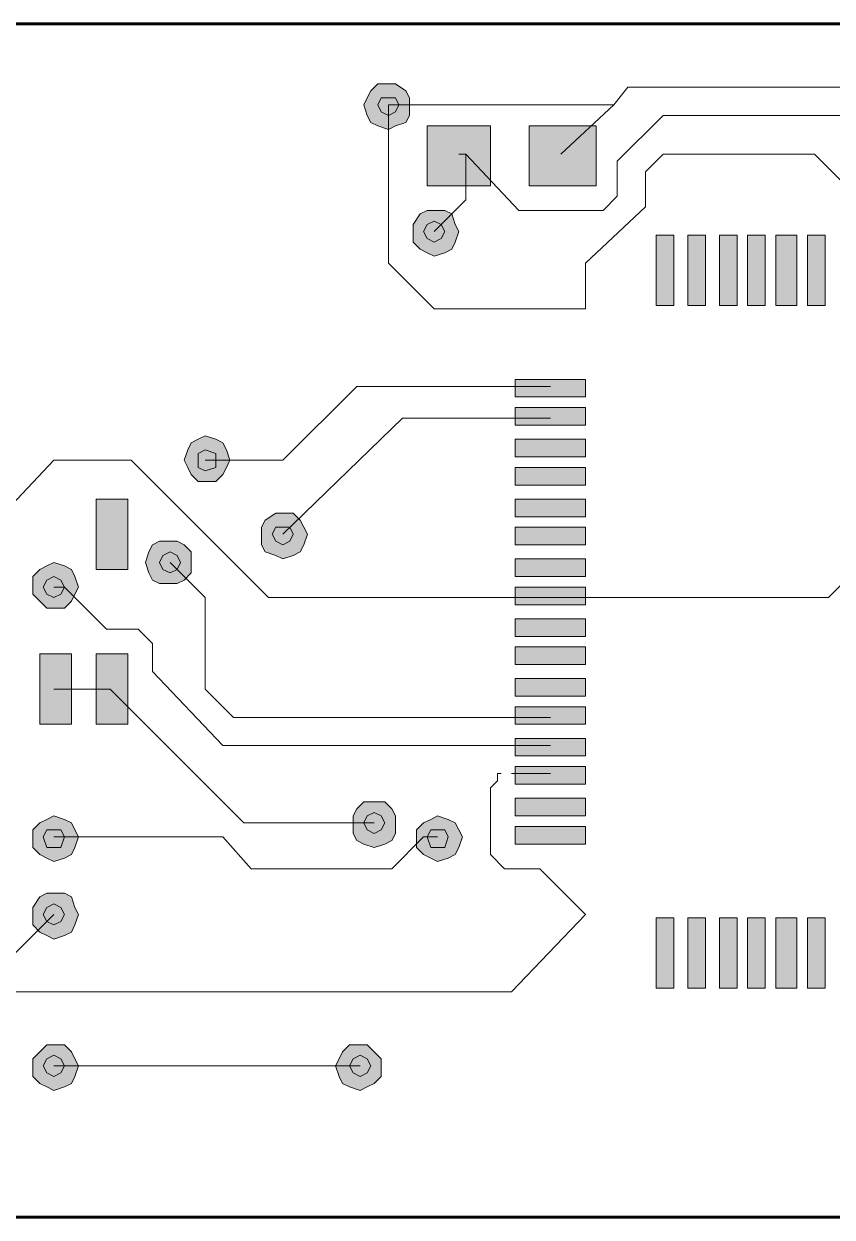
# Model space of a CAD drawing. Header units: millimetres. Extents: x 146 to 808, y 127 to 512.
# Drawn here: x 237 to 313.5, y 399.1 to 512.1 of the extents above; entities that cross this region are included whole.
import ezdxf

# ---------------------------------------------------------------- set-up
doc = ezdxf.new("R2010")
doc.units = ezdxf.units.MM
doc.layers.add('H', color=7, linetype='Continuous', lineweight=100)
doc.layers.add('P', color=250, linetype='Continuous', lineweight=100)

msp = doc.modelspace()

# ---------------------------------------------------------------- hatches: boundary and pattern name
at = {"layer": 'H', "linetype": 'Continuous', "lineweight": 5}
for points in [[(273.51, 504.43), (273.51, 503.43), (273.17, 502.77), (272.17, 502.43), (271.51, 502.1), (270.51, 502.43), (269.84, 502.77), (269.51, 503.43), (269.17, 504.43), (269.51, 505.1), (269.84, 505.77), (270.51, 506.43), (271.51, 506.43), (272.17, 506.43), (273.17, 505.77), (273.51, 505.1)], [(275.17, 502.43), (281.17, 502.43), (281.17, 496.77), (275.17, 496.77)], [(284.84, 502.43), (291.17, 502.43), (291.17, 496.77), (284.84, 496.77)], [(278.17, 492.43), (277.84, 491.43), (277.51, 490.77), (276.84, 490.43), (275.84, 490.1), (275.17, 490.43), (274.51, 490.77), (273.84, 491.43), (273.84, 492.43), (273.84, 493.1), (274.51, 494.1), (275.17, 494.43), (275.84, 494.43), (276.84, 494.43), (277.51, 494.1), (277.84, 493.1)], [(296.84, 492.1), (298.51, 492.1), (298.51, 485.43), (296.84, 485.43)], [(299.84, 492.1), (301.51, 492.1), (301.51, 485.43), (299.84, 485.43)], [(302.84, 492.1), (304.51, 492.1), (304.51, 485.43), (302.84, 485.43)], [(305.51, 492.1), (307.17, 492.1), (307.17, 485.43), (305.51, 485.43)], [(308.17, 492.1), (310.17, 492.1), (310.17, 485.43), (308.17, 485.43)], [(311.17, 492.1), (312.84, 492.1), (312.84, 485.43), (311.17, 485.43)], [(283.51, 478.43), (290.17, 478.43), (290.17, 476.77), (283.51, 476.77)], [(283.51, 475.77), (290.17, 475.77), (290.17, 474.1), (283.51, 474.1)], [(256.51, 470.77), (256.17, 470.1), (255.84, 469.43), (255.17, 468.77), (254.17, 468.77), (253.51, 468.77), (252.84, 469.43), (252.51, 470.1), (252.17, 470.77), (252.51, 471.77), (252.84, 472.43), (253.51, 472.77), (254.17, 473.1), (255.17, 472.77), (255.84, 472.43), (256.17, 471.77)], [(283.51, 472.77), (290.17, 472.77), (290.17, 471.1), (283.51, 471.1)], [(283.51, 470.1), (290.17, 470.1), (290.17, 468.43), (283.51, 468.43)], [(243.84, 467.1), (246.84, 467.1), (246.84, 460.43), (243.84, 460.43)], [(283.51, 467.1), (290.17, 467.1), (290.17, 465.43), (283.51, 465.43)], [(263.84, 463.77), (263.51, 462.77), (263.17, 462.1), (262.51, 461.77), (261.51, 461.43), (260.84, 461.77), (259.84, 462.1), (259.51, 462.77), (259.51, 463.77), (259.51, 464.43), (259.84, 465.1), (260.84, 465.77), (261.51, 465.77), (262.51, 465.77), (263.17, 465.1), (263.51, 464.43)], [(283.51, 464.43), (290.17, 464.43), (290.17, 462.77), (283.51, 462.77)], [(252.84, 461.1), (252.84, 460.1), (252.17, 459.43), (251.51, 459.1), (250.84, 459.1), (249.84, 459.1), (249.17, 459.43), (248.84, 460.1), (248.51, 461.1), (248.84, 462.1), (249.17, 462.77), (249.84, 463.1), (250.84, 463.1), (251.51, 463.1), (252.17, 462.77), (252.84, 462.1)], [(242.17, 458.77), (241.84, 458.1), (241.51, 457.43), (240.84, 456.77), (239.84, 456.77), (239.17, 456.77), (238.51, 457.43), (237.84, 458.1), (237.84, 458.77), (237.84, 459.77), (238.51, 460.43), (239.17, 460.77), (239.84, 461.1), (240.84, 460.77), (241.51, 460.43), (241.84, 459.77)], [(283.51, 461.43), (290.17, 461.43), (290.17, 459.77), (283.51, 459.77)], [(283.51, 458.77), (290.17, 458.77), (290.17, 457.1), (283.51, 457.1)], [(283.51, 455.77), (290.17, 455.77), (290.17, 454.1), (283.51, 454.1)], [(238.51, 452.43), (241.51, 452.43), (241.51, 445.77), (238.51, 445.77)], [(243.84, 452.43), (246.84, 452.43), (246.84, 445.77), (243.84, 445.77)], [(283.51, 453.1), (290.17, 453.1), (290.17, 451.43), (283.51, 451.43)], [(283.51, 450.1), (290.17, 450.1), (290.17, 448.43), (283.51, 448.43)], [(283.51, 447.43), (290.17, 447.43), (290.17, 445.77), (283.51, 445.77)], [(283.51, 444.43), (290.17, 444.43), (290.17, 442.77), (283.51, 442.77)], [(283.51, 441.77), (290.17, 441.77), (290.17, 440.1), (283.51, 440.1)], [(283.51, 438.77), (290.17, 438.77), (290.17, 437.1), (283.51, 437.1)], [(272.17, 436.43), (272.17, 435.43), (271.84, 434.77), (271.17, 434.43), (270.17, 434.1), (269.17, 434.43), (268.51, 434.77), (268.17, 435.43), (268.17, 436.43), (268.17, 437.1), (268.51, 437.77), (269.17, 438.43), (270.17, 438.43), (271.17, 438.43), (271.84, 437.77), (272.17, 437.1)], [(242.17, 435.1), (241.84, 434.1), (241.51, 433.43), (240.84, 433.1), (239.84, 432.77), (239.17, 433.1), (238.51, 433.43), (237.84, 434.1), (237.84, 435.1), (237.84, 435.77), (238.51, 436.43), (239.17, 436.77), (239.84, 437.1), (240.84, 436.77), (241.51, 436.43), (241.84, 435.77)], [(278.51, 435.1), (278.17, 434.1), (277.84, 433.43), (277.17, 433.1), (276.17, 432.77), (275.51, 433.1), (274.84, 433.43), (274.17, 434.1), (274.17, 435.1), (274.17, 435.77), (274.84, 436.43), (275.51, 436.77), (276.17, 437.1), (277.17, 436.77), (277.84, 436.43), (278.17, 435.77)], [(283.51, 436.1), (290.17, 436.1), (290.17, 434.43), (283.51, 434.43)], [(242.17, 427.77), (241.84, 426.77), (241.51, 426.1), (240.84, 425.77), (239.84, 425.43), (239.17, 425.77), (238.51, 426.1), (237.84, 426.77), (237.84, 427.77), (237.84, 428.43), (238.51, 429.43), (239.17, 429.77), (239.84, 429.77), (240.84, 429.77), (241.51, 429.43), (241.84, 428.43)], [(296.84, 427.43), (298.51, 427.43), (298.51, 420.77), (296.84, 420.77)], [(299.84, 427.43), (301.51, 427.43), (301.51, 420.77), (299.84, 420.77)], [(302.84, 427.43), (304.51, 427.43), (304.51, 420.77), (302.84, 420.77)], [(305.51, 427.43), (307.17, 427.43), (307.17, 420.77), (305.51, 420.77)], [(308.17, 427.43), (310.17, 427.43), (310.17, 420.77), (308.17, 420.77)], [(311.17, 427.43), (312.84, 427.43), (312.84, 420.77), (311.17, 420.77)], [(242.17, 413.43), (241.84, 412.43), (241.51, 411.77), (240.84, 411.43), (239.84, 411.1), (239.17, 411.43), (238.51, 411.77), (237.84, 412.43), (237.84, 413.43), (237.84, 414.1), (238.51, 414.77), (239.17, 415.43), (239.84, 415.43), (240.84, 415.43), (241.51, 414.77), (241.84, 414.1)], [(270.84, 413.43), (270.84, 412.43), (270.17, 411.77), (269.51, 411.43), (268.84, 411.1), (267.84, 411.43), (267.17, 411.77), (266.84, 412.43), (266.51, 413.43), (266.84, 414.1), (267.17, 414.77), (267.84, 415.43), (268.84, 415.43), (269.51, 415.43), (270.17, 414.77), (270.84, 414.1)]]:
    msp.add_hatch(color=250, dxfattribs=at).paths.add_polyline_path(points)
h = msp.add_hatch(color=250, dxfattribs=at)
h.set_gradient(color1=(255, 255, 255))
h.paths.add_polyline_path([(272.51, 504.43), (272.17, 503.77), (271.51, 503.43), (270.84, 503.77), (270.51, 504.43), (270.84, 505.1), (271.51, 505.1), (272.17, 505.1)])
h = msp.add_hatch(color=250, dxfattribs=at)
h.set_gradient(color1=(255, 255, 255))
h.paths.add_polyline_path([(276.84, 492.43), (276.51, 491.77), (275.84, 491.43), (275.17, 491.77), (274.84, 492.43), (275.17, 493.1), (275.84, 493.43), (276.51, 493.1)])
h = msp.add_hatch(color=250, dxfattribs=at)
h.set_gradient(color1=(255, 255, 255))
h.paths.add_polyline_path([(255.17, 470.77), (255.17, 470.1), (254.17, 469.77), (253.51, 470.1), (253.51, 470.77), (253.51, 471.43), (254.17, 471.77), (255.17, 471.43)])
h = msp.add_hatch(color=250, dxfattribs=at)
h.set_gradient(color1=(255, 255, 255))
h.paths.add_polyline_path([(262.51, 463.77), (262.17, 463.1), (261.51, 462.77), (260.84, 463.1), (260.51, 463.77), (260.84, 464.43), (261.51, 464.43), (262.17, 464.43)])
h = msp.add_hatch(color=250, dxfattribs=at)
h.set_gradient(color1=(255, 255, 255))
h.paths.add_polyline_path([(251.84, 461.1), (251.51, 460.43), (250.84, 460.1), (250.17, 460.43), (249.84, 461.1), (250.17, 461.77), (250.84, 462.1), (251.51, 461.77)])
h = msp.add_hatch(color=250, dxfattribs=at)
h.set_gradient(color1=(255, 255, 255))
h.paths.add_polyline_path([(240.84, 458.77), (240.51, 458.1), (239.84, 457.77), (239.17, 458.1), (238.84, 458.77), (239.17, 459.43), (239.84, 459.77), (240.51, 459.43)])
h = msp.add_hatch(color=250, dxfattribs=at)
h.set_gradient(color1=(255, 255, 255))
h.paths.add_polyline_path([(271.17, 436.43), (270.84, 435.77), (270.17, 435.43), (269.51, 435.77), (269.17, 436.43), (269.51, 437.1), (270.17, 437.43), (270.84, 437.1)])
h = msp.add_hatch(color=250, dxfattribs=at)
h.set_gradient(color1=(255, 255, 255))
h.paths.add_polyline_path([(240.84, 435.1), (240.51, 434.1), (239.84, 434.1), (239.17, 434.1), (238.84, 435.1), (239.17, 435.77), (239.84, 435.77), (240.51, 435.77)])
h = msp.add_hatch(color=250, dxfattribs=at)
h.set_gradient(color1=(255, 255, 255))
h.paths.add_polyline_path([(277.17, 435.1), (276.84, 434.1), (276.17, 434.1), (275.51, 434.1), (275.17, 435.1), (275.51, 435.77), (276.17, 435.77), (276.84, 435.77)])
h = msp.add_hatch(color=250, dxfattribs=at)
h.set_gradient(color1=(255, 255, 255))
h.paths.add_polyline_path([(240.84, 427.77), (240.51, 427.1), (239.84, 426.77), (239.17, 427.1), (238.84, 427.77), (239.17, 428.43), (239.84, 428.77), (240.51, 428.43)])
h = msp.add_hatch(color=250, dxfattribs=at)
h.set_gradient(color1=(255, 255, 255))
h.paths.add_polyline_path([(240.84, 413.43), (240.51, 412.77), (239.84, 412.43), (239.17, 412.77), (238.84, 413.43), (239.17, 414.1), (239.84, 414.43), (240.51, 414.1)])
h = msp.add_hatch(color=250, dxfattribs=at)
h.set_gradient(color1=(255, 255, 255))
h.paths.add_polyline_path([(269.84, 413.43), (269.51, 412.77), (268.84, 412.43), (268.17, 412.77), (267.84, 413.43), (268.17, 414.1), (268.84, 414.43), (269.51, 414.1)])

# ---------------------------------------------------------------- linework, layer by layer
at = {"layer": 'P', "color": 250, "linetype": 'Continuous', "lineweight": 60}
for points in [[(412.17, 512.1), (196.84, 512.1)], [(196.84, 399.1), (412.17, 399.1)]]:
    msp.add_lwpolyline(points, dxfattribs=at)
at = {"layer": 'P', "color": 250, "linetype": 'Continuous', "lineweight": 5}
for points in [[(273.51, 504.43), (273.51, 503.43), (273.17, 502.77), (272.17, 502.43), (271.51, 502.1), (270.51, 502.43), (269.84, 502.77), (269.51, 503.43), (269.17, 504.43), (269.51, 505.1), (269.84, 505.77), (270.51, 506.43), (271.51, 506.43), (272.17, 506.43), (273.17, 505.77), (273.51, 505.1), (273.51, 504.43)], [(292.84, 504.43), (294.17, 506.1)], [(294.17, 506.1), (353.51, 506.1)], [(272.51, 504.43), (272.17, 503.77), (271.51, 503.43), (270.84, 503.77), (270.51, 504.43), (270.84, 505.1), (271.51, 505.1), (272.17, 505.1), (272.51, 504.43)], [(271.51, 504.43), (271.84, 504.43)], [(271.51, 489.43), (271.51, 504.43)], [(271.84, 504.43), (282.17, 504.43)], [(282.17, 504.43), (282.51, 504.43)], [(282.51, 504.43), (292.84, 504.43)], [(287.84, 499.77), (292.84, 504.43)], [(293.17, 499.1), (297.51, 503.43)], [(297.51, 503.43), (315.17, 503.43)], [(275.17, 502.43), (281.17, 502.43), (281.17, 496.77), (275.17, 496.77), (275.17, 502.43)], [(284.84, 502.43), (291.17, 502.43), (291.17, 496.77), (284.84, 496.77), (284.84, 502.43)], [(278.17, 499.77), (278.84, 499.77)], [(278.84, 499.77), (283.84, 494.43)], [(278.84, 495.43), (278.84, 499.77)], [(297.51, 499.77), (295.84, 498.1)], [(311.84, 499.77), (297.51, 499.77)], [(317.84, 493.77), (311.84, 499.77)], [(293.17, 495.77), (293.17, 499.1)], [(295.84, 494.77), (295.84, 498.1)], [(275.84, 492.43), (278.84, 495.43)], [(291.84, 494.43), (293.17, 495.77)], [(278.17, 492.43), (277.84, 491.43), (277.51, 490.77), (276.84, 490.43), (275.84, 490.1), (275.17, 490.43), (274.51, 490.77), (273.84, 491.43), (273.84, 492.43), (273.84, 493.1), (274.51, 494.1), (275.17, 494.43), (275.84, 494.43), (276.84, 494.43), (277.51, 494.1), (277.84, 493.1), (278.17, 492.43)], [(283.84, 494.43), (291.84, 494.43)], [(290.17, 489.43), (295.84, 494.77)], [(276.84, 492.43), (276.51, 491.77), (275.84, 491.43), (275.17, 491.77), (274.84, 492.43), (275.17, 493.1), (275.84, 493.43), (276.51, 493.1), (276.84, 492.43)], [(296.84, 492.1), (298.51, 492.1), (298.51, 485.43), (296.84, 485.43), (296.84, 492.1)], [(299.84, 492.1), (301.51, 492.1), (301.51, 485.43), (299.84, 485.43), (299.84, 492.1)], [(302.84, 492.1), (304.51, 492.1), (304.51, 485.43), (302.84, 485.43), (302.84, 492.1)], [(305.51, 492.1), (307.17, 492.1), (307.17, 485.43), (305.51, 485.43), (305.51, 492.1)], [(308.17, 492.1), (310.17, 492.1), (310.17, 485.43), (308.17, 485.43), (308.17, 492.1)], [(311.17, 492.1), (312.84, 492.1), (312.84, 485.43), (311.17, 485.43), (311.17, 492.1)], [(271.51, 489.43), (275.84, 485.1)], [(290.17, 485.1), (290.17, 489.43)], [(275.84, 485.1), (290.17, 485.1)], [(283.51, 478.43), (290.17, 478.43), (290.17, 476.77), (283.51, 476.77), (283.51, 478.43)], [(268.51, 477.77), (261.51, 470.77)], [(286.84, 477.77), (268.51, 477.77)], [(283.51, 475.77), (290.17, 475.77), (290.17, 474.1), (283.51, 474.1), (283.51, 475.77)], [(272.84, 474.77), (261.51, 463.77)], [(286.84, 474.77), (272.84, 474.77)], [(256.51, 470.77), (256.17, 470.1), (255.84, 469.43), (255.17, 468.77), (254.17, 468.77), (253.51, 468.77), (252.84, 469.43), (252.51, 470.1), (252.17, 470.77), (252.51, 471.77), (252.84, 472.43), (253.51, 472.77), (254.17, 473.1), (255.17, 472.77), (255.84, 472.43), (256.17, 471.77), (256.51, 470.77)], [(283.51, 472.77), (290.17, 472.77), (290.17, 471.1), (283.51, 471.1), (283.51, 472.77)], [(255.17, 470.77), (255.17, 470.1), (254.17, 469.77), (253.51, 470.1), (253.51, 470.77), (253.51, 471.43), (254.17, 471.77), (255.17, 471.43), (255.17, 470.77)], [(239.84, 470.77), (233.84, 464.43)], [(247.17, 470.77), (239.84, 470.77)], [(260.17, 457.77), (247.17, 470.77)], [(261.51, 470.77), (254.17, 470.77)], [(283.51, 470.1), (290.17, 470.1), (290.17, 468.43), (283.51, 468.43), (283.51, 470.1)], [(243.84, 467.1), (246.84, 467.1), (246.84, 460.43), (243.84, 460.43), (243.84, 467.1)], [(283.51, 467.1), (290.17, 467.1), (290.17, 465.43), (283.51, 465.43), (283.51, 467.1)], [(263.84, 463.77), (263.51, 462.77), (263.17, 462.1), (262.51, 461.77), (261.51, 461.43), (260.84, 461.77), (259.84, 462.1), (259.51, 462.77), (259.51, 463.77), (259.51, 464.43), (259.84, 465.1), (260.84, 465.77), (261.51, 465.77), (262.51, 465.77), (263.17, 465.1), (263.51, 464.43), (263.84, 463.77)], [(262.51, 463.77), (262.17, 463.1), (261.51, 462.77), (260.84, 463.1), (260.51, 463.77), (260.84, 464.43), (261.51, 464.43), (262.17, 464.43), (262.51, 463.77)], [(283.51, 464.43), (290.17, 464.43), (290.17, 462.77), (283.51, 462.77), (283.51, 464.43)], [(313.17, 457.77), (319.17, 463.77)], [(252.84, 461.1), (252.84, 460.1), (252.17, 459.43), (251.51, 459.1), (250.84, 459.1), (249.84, 459.1), (249.17, 459.43), (248.84, 460.1), (248.51, 461.1), (248.84, 462.1), (249.17, 462.77), (249.84, 463.1), (250.84, 463.1), (251.51, 463.1), (252.17, 462.77), (252.84, 462.1), (252.84, 461.1)], [(242.17, 458.77), (241.84, 458.1), (241.51, 457.43), (240.84, 456.77), (239.84, 456.77), (239.17, 456.77), (238.51, 457.43), (237.84, 458.1), (237.84, 458.77), (237.84, 459.77), (238.51, 460.43), (239.17, 460.77), (239.84, 461.1), (240.84, 460.77), (241.51, 460.43), (241.84, 459.77), (242.17, 458.77)], [(251.84, 461.1), (251.51, 460.43), (250.84, 460.1), (250.17, 460.43), (249.84, 461.1), (250.17, 461.77), (250.84, 462.1), (251.51, 461.77), (251.84, 461.1)], [(254.17, 457.77), (250.84, 461.1)], [(283.51, 461.43), (290.17, 461.43), (290.17, 459.77), (283.51, 459.77), (283.51, 461.43)], [(240.84, 458.77), (240.51, 458.1), (239.84, 457.77), (239.17, 458.1), (238.84, 458.77), (239.17, 459.43), (239.84, 459.77), (240.51, 459.43), (240.84, 458.77)], [(240.84, 458.77), (239.84, 458.77)], [(244.84, 454.77), (240.84, 458.77)], [(254.17, 449.1), (254.17, 457.77)], [(286.84, 457.77), (260.17, 457.77)], [(283.51, 458.77), (290.17, 458.77), (290.17, 457.1), (283.51, 457.1), (283.51, 458.77)], [(286.84, 457.77), (313.17, 457.77)], [(283.51, 455.77), (290.17, 455.77), (290.17, 454.1), (283.51, 454.1), (283.51, 455.77)], [(247.84, 454.77), (244.84, 454.77)], [(249.17, 453.43), (247.84, 454.77)], [(249.17, 450.77), (249.17, 453.43)], [(238.51, 452.43), (241.51, 452.43), (241.51, 445.77), (238.51, 445.77), (238.51, 452.43)], [(243.84, 452.43), (246.84, 452.43), (246.84, 445.77), (243.84, 445.77), (243.84, 452.43)], [(283.51, 453.1), (290.17, 453.1), (290.17, 451.43), (283.51, 451.43), (283.51, 453.1)], [(255.84, 443.77), (249.17, 450.77)], [(283.51, 450.1), (290.17, 450.1), (290.17, 448.43), (283.51, 448.43), (283.51, 450.1)], [(239.84, 449.1), (245.17, 449.1)], [(245.17, 449.1), (257.84, 436.43)], [(256.84, 446.43), (254.17, 449.1)], [(286.84, 446.43), (256.84, 446.43)], [(283.51, 447.43), (290.17, 447.43), (290.17, 445.77), (283.51, 445.77), (283.51, 447.43)], [(283.51, 444.43), (290.17, 444.43), (290.17, 442.77), (283.51, 442.77), (283.51, 444.43)], [(286.84, 443.77), (255.84, 443.77)], [(281.84, 441.1), (282.17, 441.1)], [(281.84, 440.43), (281.84, 441.1)], [(286.84, 441.1), (283.17, 441.1)], [(283.51, 441.77), (290.17, 441.77), (290.17, 440.1), (283.51, 440.1), (283.51, 441.77)], [(281.17, 439.77), (281.84, 440.43)], [(281.17, 433.43), (281.17, 439.77)], [(283.51, 438.77), (290.17, 438.77), (290.17, 437.1), (283.51, 437.1), (283.51, 438.77)], [(272.17, 436.43), (272.17, 435.43), (271.84, 434.77), (271.17, 434.43), (270.17, 434.1), (269.17, 434.43), (268.51, 434.77), (268.17, 435.43), (268.17, 436.43), (268.17, 437.1), (268.51, 437.77), (269.17, 438.43), (270.17, 438.43), (271.17, 438.43), (271.84, 437.77), (272.17, 437.1), (272.17, 436.43)], [(271.17, 436.43), (270.84, 435.77), (270.17, 435.43), (269.51, 435.77), (269.17, 436.43), (269.51, 437.1), (270.17, 437.43), (270.84, 437.1), (271.17, 436.43)], [(242.17, 435.1), (241.84, 434.1), (241.51, 433.43), (240.84, 433.1), (239.84, 432.77), (239.17, 433.1), (238.51, 433.43), (237.84, 434.1), (237.84, 435.1), (237.84, 435.77), (238.51, 436.43), (239.17, 436.77), (239.84, 437.1), (240.84, 436.77), (241.51, 436.43), (241.84, 435.77), (242.17, 435.1)], [(257.84, 436.43), (270.17, 436.43)], [(278.51, 435.1), (278.17, 434.1), (277.84, 433.43), (277.17, 433.1), (276.17, 432.77), (275.51, 433.1), (274.84, 433.43), (274.17, 434.1), (274.17, 435.1), (274.17, 435.77), (274.84, 436.43), (275.51, 436.77), (276.17, 437.1), (277.17, 436.77), (277.84, 436.43), (278.17, 435.77), (278.51, 435.1)], [(240.84, 435.1), (240.51, 434.1), (239.84, 434.1), (239.17, 434.1), (238.84, 435.1), (239.17, 435.77), (239.84, 435.77), (240.51, 435.77), (240.84, 435.1)], [(239.84, 435.1), (255.84, 435.1)], [(255.84, 435.1), (258.51, 432.1)], [(271.84, 432.1), (274.84, 435.1)], [(274.84, 435.1), (276.17, 435.1)], [(277.17, 435.1), (276.84, 434.1), (276.17, 434.1), (275.51, 434.1), (275.17, 435.1), (275.51, 435.77), (276.17, 435.77), (276.84, 435.77), (277.17, 435.1)], [(283.51, 436.1), (290.17, 436.1), (290.17, 434.43), (283.51, 434.43), (283.51, 436.1)], [(282.51, 432.1), (281.17, 433.43)], [(258.51, 432.1), (271.84, 432.1)], [(285.84, 432.1), (282.51, 432.1)], [(290.17, 427.77), (285.84, 432.1)], [(242.17, 427.77), (241.84, 426.77), (241.51, 426.1), (240.84, 425.77), (239.84, 425.43), (239.17, 425.77), (238.51, 426.1), (237.84, 426.77), (237.84, 427.77), (237.84, 428.43), (238.51, 429.43), (239.17, 429.77), (239.84, 429.77), (240.84, 429.77), (241.51, 429.43), (241.84, 428.43), (242.17, 427.77)], [(240.84, 427.77), (240.51, 427.1), (239.84, 426.77), (239.17, 427.1), (238.84, 427.77), (239.17, 428.43), (239.84, 428.77), (240.51, 428.43), (240.84, 427.77)], [(235.17, 423.1), (239.84, 427.77)], [(283.17, 420.43), (290.17, 427.77)], [(296.84, 427.43), (298.51, 427.43), (298.51, 420.77), (296.84, 420.77), (296.84, 427.43)], [(299.84, 427.43), (301.51, 427.43), (301.51, 420.77), (299.84, 420.77), (299.84, 427.43)], [(302.84, 427.43), (304.51, 427.43), (304.51, 420.77), (302.84, 420.77), (302.84, 427.43)], [(305.51, 427.43), (307.17, 427.43), (307.17, 420.77), (305.51, 420.77), (305.51, 427.43)], [(308.17, 427.43), (310.17, 427.43), (310.17, 420.77), (308.17, 420.77), (308.17, 427.43)], [(311.17, 427.43), (312.84, 427.43), (312.84, 420.77), (311.17, 420.77), (311.17, 427.43)], [(225.51, 420.43), (261.51, 420.43)], [(261.51, 420.43), (268.84, 420.43)], [(268.84, 420.43), (283.17, 420.43)], [(242.17, 413.43), (241.84, 412.43), (241.51, 411.77), (240.84, 411.43), (239.84, 411.1), (239.17, 411.43), (238.51, 411.77), (237.84, 412.43), (237.84, 413.43), (237.84, 414.1), (238.51, 414.77), (239.17, 415.43), (239.84, 415.43), (240.84, 415.43), (241.51, 414.77), (241.84, 414.1), (242.17, 413.43)], [(270.84, 413.43), (270.84, 412.43), (270.17, 411.77), (269.51, 411.43), (268.84, 411.1), (267.84, 411.43), (267.17, 411.77), (266.84, 412.43), (266.51, 413.43), (266.84, 414.1), (267.17, 414.77), (267.84, 415.43), (268.84, 415.43), (269.51, 415.43), (270.17, 414.77), (270.84, 414.1), (270.84, 413.43)], [(240.84, 413.43), (240.51, 412.77), (239.84, 412.43), (239.17, 412.77), (238.84, 413.43), (239.17, 414.1), (239.84, 414.43), (240.51, 414.1), (240.84, 413.43)], [(269.84, 413.43), (269.51, 412.77), (268.84, 412.43), (268.17, 412.77), (267.84, 413.43), (268.17, 414.1), (268.84, 414.43), (269.51, 414.1), (269.84, 413.43)], [(268.84, 413.43), (239.84, 413.43)]]:
    msp.add_lwpolyline(points, dxfattribs=at)

doc.saveas('drawing.dxf')
